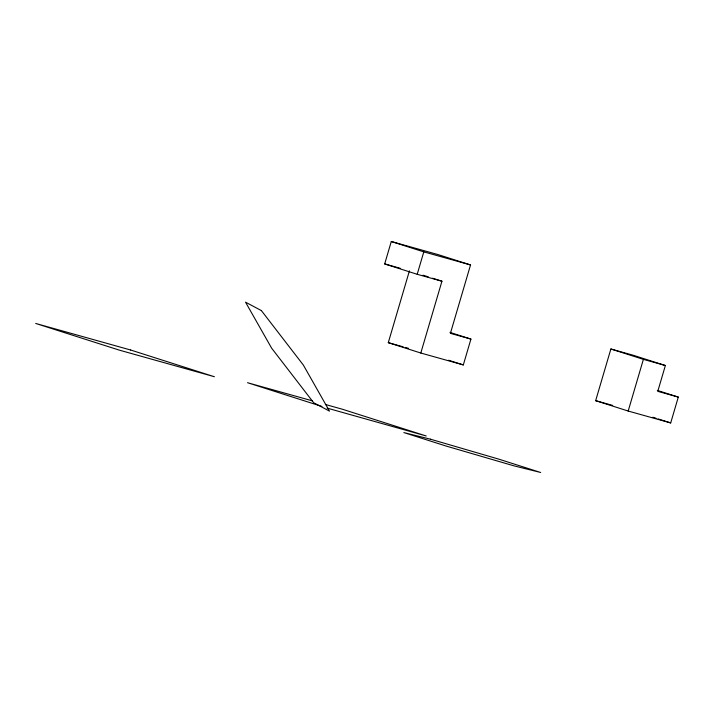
<?xml version="1.0" encoding="UTF-8"?>
<svg xmlns="http://www.w3.org/2000/svg" width="714" height="714" viewBox="0 0 714 714"><rect width="100%" height="100%" fill="white"/><g stroke="black" fill="none" stroke-linecap="round" stroke-linejoin="round"><path stroke-width="1.07" d="M420.805 353.028L441.939 281.218L417.199 274.301L384.685 263.93L391.281 241.511L438.021 254.577L470.535 264.948L450.4 333.349L470.928 339.088L463.324 364.925L420.805 353.028L388.291 342.658L409.425 270.847M417.199 274.301L423.795 251.881L391.281 241.511M595.663 400.661L610.872 348.994L632.863 355.144L665.377 365.514L657.772 391.352L678.3 397.091L670.696 422.929L628.177 411.041L595.663 400.661L612.666 405.418M628.177 411.041L643.385 359.365L610.872 348.994M423.795 251.881L470.535 264.948M384.685 263.93L400.143 268.25M643.385 359.365L665.377 365.514M388.291 342.658L403.169 346.825M405.302 347.415L408.488 348.307M312.571 400.902L247.517 382.704L321.898 406.427M325.37 404.481L342.434 409.247L426.24 435.986L327.137 408.105M423.063 275.202L428.302 276.871M432.497 278.21L441.939 281.218M657.326 390.406L678.3 397.091M449.954 332.394L470.928 339.088M652.864 417.244L656.014 418.243M658.112 418.913L670.696 422.929M448.642 360.24L463.324 364.925M430.363 439.164L403.856 432.577L445.759 445.947L514.169 465.903L540.676 472.489L498.765 459.129L430.363 439.164M130.617 350.003L35.7 323.451L119.506 350.19L214.423 376.742L130.617 350.003M261.36 310.572L245.527 302.165L271.668 348.227L313.642 402.705L329.484 411.121L303.343 365.05L261.36 310.572"/></g></svg>
